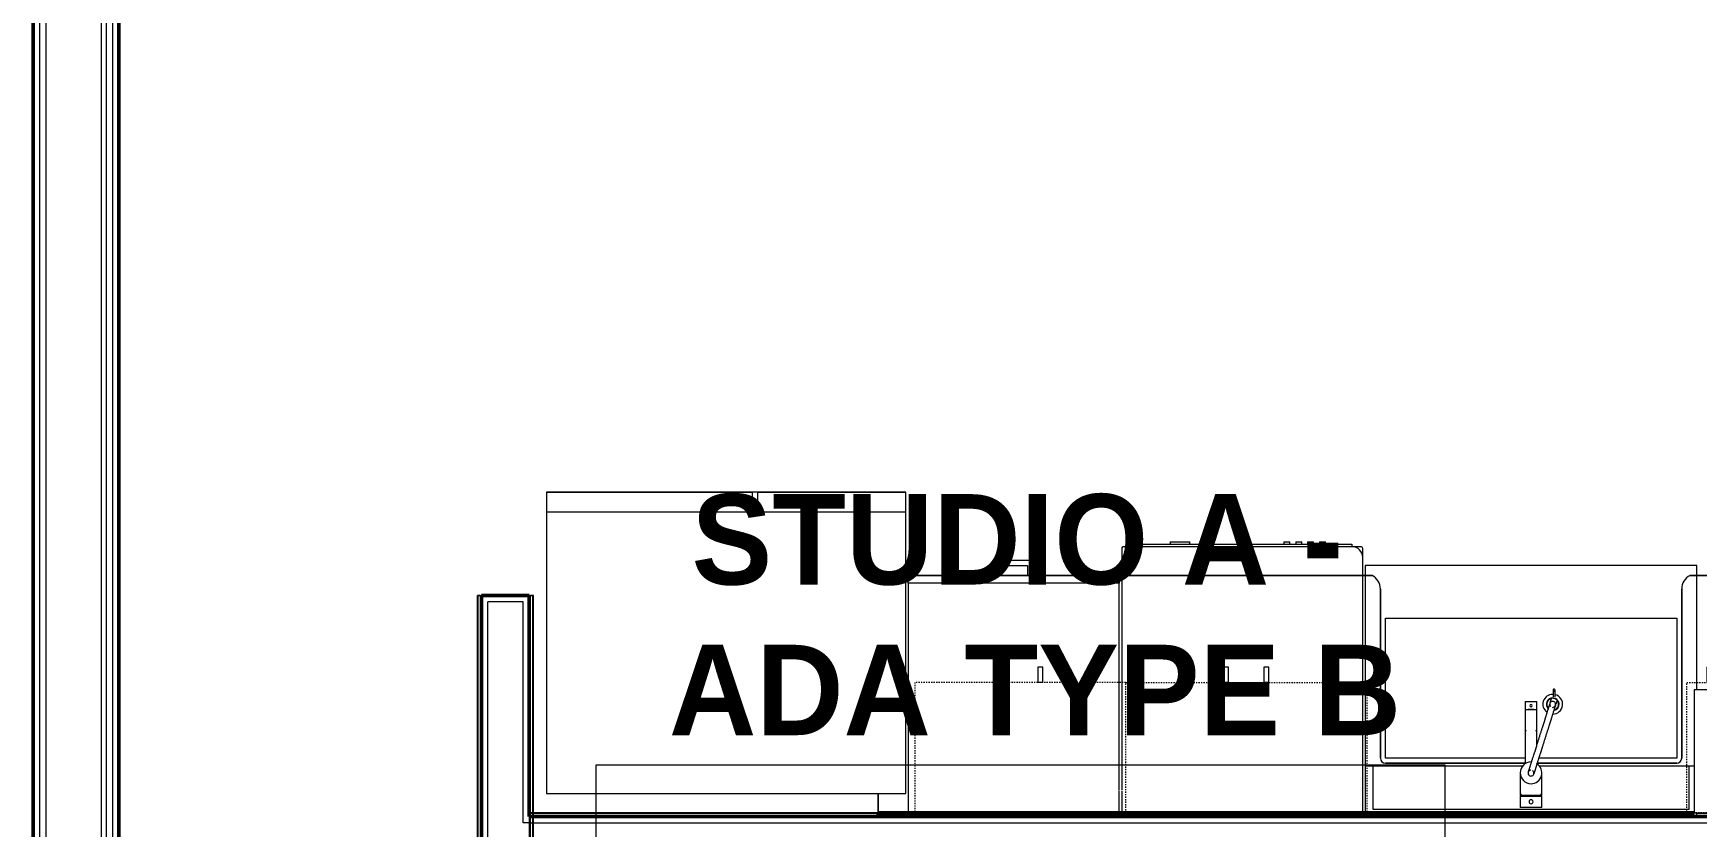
# Model space of a CAD drawing. Header units: inches. Extents: x -4235 to -464, y 9767 to 12347.
# Drawn here: x -2719 to -2553.4, y 10650.5 to 10729.5 of the extents above; entities that cross this region are included whole.
import ezdxf

# ---------------------------------------------------------------- set-up
doc = ezdxf.new("R2010")
doc.units = ezdxf.units.IN
doc.header["$MEASUREMENT"] = 0
doc.linetypes.add('Dash', pattern=[0.25, 0.125, -0.125])
for name, color, linetype, lineweight in [('0-1', 170, 'Continuous', 5), ('0-2', 10, 'Continuous', 9), ('A-AREA-IDEN', 2, 'Continuous', 9), ('A-WALL-1', 250, 'Continuous', 50), ('A-WALL-2', 50, 'Continuous', 13), ('A-WALL-3', 10, 'Continuous', 9), ('A-WALL-4', 254, 'Continuous', 9), ('A-WALL-5', 7, 'Continuous', 9), ('A-WALL-6', 113, 'Continuous', 9), ('I-WALL-1', 250, 'Continuous', 50), ('I-WALL-3', 254, 'Continuous', 9), ('P-SANR-FIXT-1', 7, 'Continuous', 9), ('P-SANR-FIXT-2', 254, 'Continuous', 9), ('Q-CASE-1', 254, 'Continuous', 9), ('Q-CASE-2', 7, 'Continuous', 9), ('Q-CASE-3', 7, 'Dash', 9), ('Q-CASE-4', 10, 'Continuous', 9), ('Q-SPCQ-1', 7, 'Continuous', 9), ('Q-SPCQ-2', 10, 'Continuous', 9), ('Q-SPCQ-3', 254, 'Continuous', 9)]:
    doc.layers.add(name, color=color, linetype=linetype, lineweight=lineweight)
doc.styles.add('Century Gothic_B', font='GOTHICB.TTF', dxfattribs={"height": 9})

# ---------------------------------------------------------------- blocks, each defined once
blk = doc.blocks.new('Basic Wall _ INT - W4BØF - _5_8 GYP - 2X4 WOOD_BATT_ - 5_8 GYP_ - ___-3182909-BACKGROUND - 3RD FLOOR')
at = {"layer": 'A-WALL-3'}
for p, q in [((-2669.6, 10651.67), (-2669.6, 10651.96)), ((-2669.6, 10651.96), (-2669.6, 10651.9)), ((-2669.6, 10651.9), (-2669.6, 10651.75)), ((-2669.6, 10651.75), (-2669.6, 10651.69)), ((-2669.6, 10651.66), (-2669.6, 10651.67)), ((-2669.6, 10651.65), (-2669.6, 10651.66)), ((-2669.6, 10651.63), (-2669.6, 10651.65)), ((-2669.6, 10651.61), (-2669.6, 10651.63)), ((-2669.6, 10651.57), (-2669.6, 10651.55)), ((-2669.44, 10651.9), (-2669.4, 10651.9)), ((-2669.38, 10651.9), (-2669.3, 10651.9)), ((-2669.28, 10651.9), (-2669.19, 10651.9)), ((-2634.85, 10651.9), (-2631.57, 10651.9)), ((-2633.77, 10651.67), (-2634.85, 10651.67)), ((-2610.62, 10651.55), (-2634.85, 10651.55)), ((-2610.62, 10651.67), (-2633.66, 10651.67)), ((-2631.51, 10651.9), (-2610.62, 10651.9)), ((-2586.62, 10651.9), (-2586.37, 10651.9)), ((-2586.37, 10651.67), (-2586.62, 10651.67)), ((-2586.37, 10651.55), (-2586.62, 10651.55)), ((-2553.37, 10651.55), (-2586.37, 10651.55)), ((-2553.37, 10651.9), (-2519.89, 10651.9)), ((-2518.27, 10651.67), (-2553.37, 10651.67)), ((-2517.37, 10651.55), (-2553.37, 10651.55)), ((-2519.8, 10651.9), (-2517.37, 10651.9)), ((-2517.37, 10651.67), (-2518.18, 10651.67)), ((-2517.37, 10651.9), (-2516.75, 10651.9)), ((-2516.75, 10651.55), (-2517.37, 10651.55)), ((-2516.75, 10651.9), (-2516.75, 10651.96)), ((-2516.75, 10651.96), (-2516.75, 10651.67)), ((-2516.75, 10651.75), (-2516.75, 10651.9)), ((-2516.75, 10651.69), (-2516.75, 10651.75)), ((-2516.75, 10651.67), (-2516.75, 10651.66)), ((-2516.75, 10651.66), (-2516.75, 10651.65)), ((-2516.75, 10651.65), (-2516.75, 10651.59)), ((-2516.75, 10651.59), (-2516.75, 10651.55)), ((-2516.75, 10651.55), (-2516.75, 10651.57))]:
    blk.add_line(p, q, dxfattribs=at)
at = {"layer": 'A-WALL-4'}
for p, q in [((-2669.6, 10651.59), (-2669.6, 10651.61)), ((-2669.6, 10651.55), (-2669.6, 10651.59)), ((-2634.85, 10651.55), (-2669.6, 10651.55)), ((-2669.44, 10651.96), (-2669.4, 10651.96)), ((-2669.38, 10651.96), (-2669.3, 10651.96)), ((-2669.28, 10651.96), (-2669.19, 10651.96)), ((-2669.19, 10651.9), (-2634.85, 10651.9)), ((-2634.85, 10651.96), (-2630.94, 10651.96)), ((-2630.92, 10651.96), (-2610.62, 10651.96)), ((-2586.62, 10651.96), (-2586.37, 10651.96)), ((-2543.12, 10651.96), (-2542.37, 10651.96)), ((-2517.37, 10651.96), (-2516.75, 10651.96)), ((-2516.75, 10651.67), (-2517.37, 10651.67))]:
    blk.add_line(p, q, dxfattribs=at)
at = {"layer": 'A-WALL-5'}
for p, q in [((-2634.85, 10651.67), (-2669.6, 10651.67)), ((-2669.19, 10651.96), (-2634.85, 10651.96))]:
    blk.add_line(p, q, dxfattribs=at)
blk = doc.blocks.new('Basic Wall _ INT - W4BØF - _5_8 GYP - 2X4 WOOD_BATT_ - 5_8 GYP_ - ___-3182912-BACKGROUND - 3RD FLOOR')
at = {"layer": 'A-WALL-3'}
for p, q in [((-2674.76, 10562.88), (-2674.7, 10562.94)), ((-2674.7, 10562.94), (-2674.55, 10563.09)), ((-2674.55, 10563.09), (-2674.49, 10563.15)), ((-2674.37, 10563.27), (-2674.35, 10563.29))]:
    blk.add_line(p, q, dxfattribs=at)
at = {"layer": 'A-WALL-4'}
for p, q in [((-2674.7, 10673.56), (-2674.76, 10673.56)), ((-2674.55, 10673.56), (-2674.7, 10673.56)), ((-2674.7, 10562.94), (-2674.7, 10673.56)), ((-2674.49, 10673.56), (-2674.55, 10673.56)), ((-2674.35, 10673.56), (-2674.37, 10673.56)), ((-2674.35, 10673.56), (-2674.35, 10563.29))]:
    blk.add_line(p, q, dxfattribs=at)
at = {"layer": 'A-WALL-5'}
for p, q in [((-2674.76, 10673.56), (-2674.47, 10673.56)), ((-2674.76, 10562.88), (-2674.76, 10673.56)), ((-2674.47, 10673.56), (-2674.47, 10563.17)), ((-2674.47, 10673.56), (-2674.39, 10673.56)), ((-2674.39, 10673.56), (-2674.35, 10673.56))]:
    blk.add_line(p, q, dxfattribs=at)
at = {"layer": 'A-WALL-5', "flags": 128}
for points in [[(-2674.47, 10563.17), (-2674.49, 10563.15), (-2674.55, 10563.09), (-2674.64, 10563), (-2674.76, 10562.88)], [(-2674.39, 10563.25), (-2674.41, 10563.23), (-2674.43, 10563.21), (-2674.45, 10563.19), (-2674.46, 10563.18), (-2674.47, 10563.17), (-2674.47, 10563.17)]]:
    blk.add_lwpolyline(points, dxfattribs=at)
blk = doc.blocks.new('Basic Wall _ INT - W4BØF - _5_8 GYP - 2X4 WOOD_BATT_ - 5_8 GYP_ - ___-3182911-BACKGROUND - 3RD FLOOR')
at = {"layer": 'A-WALL-3'}
for p, q in [((-2669.6, 10651.55), (-2669.6, 10646.8)), ((-2669.25, 10651.84), (-2669.25, 10651.96)), ((-2669.25, 10651.75), (-2669.25, 10651.84)), ((-2669.25, 10651.69), (-2669.25, 10651.75)), ((-2669.25, 10650.92), (-2669.25, 10651.54)), ((-2669.25, 10647.42), (-2669.25, 10650.87)), ((-2669.25, 10646.8), (-2669.25, 10647.41)), ((-2669.25, 10646.59), (-2669.25, 10646.65)), ((-2669.25, 10646.5), (-2669.25, 10646.59)), ((-2669.25, 10646.38), (-2669.25, 10646.5)), ((-2669.6, 10568.04), (-2669.57, 10568.07)), ((-2669.5, 10568.14), (-2669.47, 10568.17)), ((-2669.46, 10568.18), (-2669.4, 10568.25)), ((-2669.39, 10568.25), (-2669.25, 10568.4)), ((-2669.25, 10568.4), (-2669.19, 10568.46))]:
    blk.add_line(p, q, dxfattribs=at)
at = {"layer": 'A-WALL-4'}
for p, q in [((-2669.57, 10673.56), (-2669.6, 10673.56)), ((-2669.6, 10673.56), (-2669.6, 10651.55)), ((-2669.4, 10673.56), (-2669.46, 10673.56)), ((-2669.25, 10673.56), (-2669.39, 10673.56)), ((-2669.19, 10673.56), (-2669.25, 10673.56)), ((-2669.25, 10651.96), (-2669.25, 10673.56)), ((-2669.47, 10650.92), (-2669.47, 10651.55)), ((-2669.19, 10651.84), (-2669.19, 10651.96)), ((-2669.19, 10651.75), (-2669.19, 10651.84)), ((-2669.19, 10651.69), (-2669.19, 10651.75)), ((-2669.19, 10650.87), (-2669.19, 10651.54)), ((-2669.47, 10647.42), (-2669.47, 10650.9)), ((-2669.19, 10647.42), (-2669.19, 10650.86)), ((-2669.6, 10646.8), (-2669.6, 10568.04)), ((-2669.47, 10646.8), (-2669.47, 10647.42)), ((-2669.19, 10646.8), (-2669.19, 10647.41)), ((-2669.19, 10646.59), (-2669.19, 10646.65)), ((-2669.19, 10646.5), (-2669.19, 10646.59)), ((-2669.19, 10646.38), (-2669.19, 10646.5)), ((-2669.25, 10568.4), (-2669.25, 10646.38))]:
    blk.add_line(p, q, dxfattribs=at)
at = {"layer": 'A-WALL-5'}
for p, q in [((-2669.6, 10673.56), (-2669.56, 10673.56)), ((-2669.56, 10673.56), (-2669.47, 10673.56)), ((-2669.47, 10651.55), (-2669.47, 10673.56)), ((-2669.47, 10673.56), (-2669.19, 10673.56)), ((-2669.19, 10651.96), (-2669.19, 10673.56)), ((-2669.47, 10568.17), (-2669.47, 10646.8)), ((-2669.19, 10568.46), (-2669.19, 10646.38))]:
    blk.add_line(p, q, dxfattribs=at)
at = {"layer": 'A-WALL-5', "flags": 128}
for points in [[(-2669.47, 10568.17), (-2669.48, 10568.17), (-2669.48, 10568.16), (-2669.5, 10568.14), (-2669.51, 10568.13), (-2669.53, 10568.11), (-2669.56, 10568.09)], [(-2669.19, 10568.46), (-2669.3, 10568.34), (-2669.4, 10568.25), (-2669.45, 10568.19), (-2669.47, 10568.17)]]:
    blk.add_lwpolyline(points, dxfattribs=at)
blk = doc.blocks.new('Refrigerator_-_Side-by-Side_6047 - 36_ X 30_-345559-BACKGROUND - 3RD FLOOR')
at = {"layer": 'Q-SPCQ-1'}
for p, q in [((17.87, 14.42), (-17.88, 14.42)), ((-17.88, 14.42), (-17.88, -15.58)), ((17.87, -15.58), (17.87, 14.42)), ((-17.88, -13.58), (-3.13, -13.58)), ((-17.88, -13.58), (-17.88, -15.58)), ((-3.13, -15.58), (-3.13, -13.58)), ((-2.63, -13.58), (17.87, -13.58)), ((-2.63, -13.58), (-2.63, -15.58)), ((17.87, -15.58), (17.87, -13.58)), ((-17.88, -15.58), (17.87, -15.58)), ((-3.13, -15.58), (-17.88, -15.58)), ((17.87, -15.58), (-2.63, -15.58))]:
    blk.add_line(p, q, dxfattribs=at)
blk = doc.blocks.new('Dishwasher_15404 - 34_ counter-V335-BACKGROUND - 3RD FLOOR')
at = {"layer": 'Q-SPCQ-1'}
for p, q in [((26.68, 0), (24, 0)), ((26.87, -22.93), (26.87, -0.2)), ((27.12, -1.09), (26.87, -1.09)), ((27.12, -1.09), (27.12, -22.91)), ((27.37, -4.82), (27.12, -4.82)), ((27.37, -4.82), (27.37, -5.81)), ((27.37, -5.81), (27.37, -6.79)), ((27.12, -6.79), (27.37, -6.79)), ((27.37, -16.15), (27.12, -16.15)), ((27.37, -16.15), (27.37, -16.74)), ((27.12, -16.74), (27.37, -16.74)), ((27.37, -17.33), (27.12, -17.33)), ((27.12, -17.92), (27.37, -17.92)), ((27.37, -17.33), (27.37, -17.92)), ((27.37, -18.51), (27.12, -18.51)), ((27.12, -19.1), (27.37, -19.1)), ((27.37, -19.69), (27.12, -19.69)), ((27.37, -18.51), (27.37, -19.1)), ((27.37, -19.69), (27.37, -20.28)), ((27.12, -20.28), (27.37, -20.28)), ((27.12, -22.91), (26.87, -22.91)), ((26.87, -23.8), (26.87, -22.93)), ((24, -24), (25.8, -24)), ((25.8, -24), (26.68, -24))]:
    blk.add_line(p, q, dxfattribs=at)
for centre, radius, start, end in [((26.68, -0.2), 0.197, 360, 90), ((26.68, -0.2), 0.197, 15, 90), ((25.8, -22.93), 1.07, 270, 0), ((26.68, -23.8), 0.197, 270, 0)]:
    blk.add_arc(centre, radius, start, end, dxfattribs=at)
at = {"layer": 'Q-SPCQ-2'}
for p, q in [((0.38, 0), (0, 0)), ((0, 0), (0, -24)), ((0, -24), (0.38, -24))]:
    blk.add_line(p, q, dxfattribs=at)
at = {"layer": 'Q-SPCQ-3'}
for p, q in [((2.55, 0), (0.38, 0)), ((24, 0), (2.64, 0)), ((0.38, -24), (5.07, -24)), ((5.1, -24), (24, -24))]:
    blk.add_line(p, q, dxfattribs=at)
blk = doc.blocks.new('Vanity Cabinet-Double Door - 33_-V340-BACKGROUND - 3RD FLOOR')
at = {"layer": 'Q-CASE-1'}
for p, q in [((-15.76, 5.06), (-15.76, 0.38)), ((-15.76, 5.06), (-15.76, 0.38)), ((-15.01, 5.06), (-15.01, 0.75)), ((16.49, 0.75), (16.49, 5.06)), ((-15.01, 0.75), (16.49, 0.75))]:
    blk.add_line(p, q, dxfattribs=at)
at = {"layer": 'Q-CASE-4'}
for p, q in [((-15.76, 0.38), (-15.76, 0)), ((-15.76, 0.38), (-15.76, 0)), ((17.24, 0), (17.24, 0.38)), ((17.24, 0), (17.24, 0.38)), ((-15.76, 0), (17.24, 0)), ((-15.76, 0), (17.24, 0)), ((-15.76, 0), (17.24, 0))]:
    blk.add_line(p, q, dxfattribs=at)
blk = doc.blocks.new('Base Cabinet 3 Drawer 230 - Base Cabinet 3 Drawer 230 21_-V341-BACKGROUND - 3RD FLOOR')
at = {"layer": 'Q-CASE-1'}
for p, q in [((-9.76, 24), (11.24, 24)), ((-9.76, 23.25), (-9.76, 24)), ((11.24, 23.25), (-9.76, 23.25)), ((-9.76, 23.25), (-9.76, 0.38)), ((-0.64, 24), (-1.14, 24)), ((2.11, 24), (2.61, 24)), ((11.24, 24), (11.24, 23.25)), ((11.24, 2.61), (11.24, 23.25)), ((11.24, 0.38), (11.24, 2.52))]:
    blk.add_line(p, q, dxfattribs=at)
at = {"layer": 'Q-CASE-2'}
for p, q in [((2.61, 25.5), (-1.14, 25.5)), ((-1.14, 25.5), (-1.14, 24)), ((-0.64, 24), (-0.64, 25)), ((-0.64, 25), (2.11, 25)), ((2.11, 25), (2.11, 24)), ((2.61, 24), (2.61, 25.5))]:
    blk.add_line(p, q, dxfattribs=at)
at = {"layer": 'Q-CASE-4'}
for p, q in [((-0.64, 24), (-1.14, 24)), ((-0.64, 24), (-1.14, 24)), ((2.11, 24), (2.61, 24)), ((2.11, 24), (2.61, 24)), ((-9.76, 0.31), (-9.76, 0.01)), ((11.24, 0), (11.24, 0.38)), ((-9.76, 0), (11.24, 0))]:
    blk.add_line(p, q, dxfattribs=at)
blk = doc.blocks.new('300 Series Wall Hung Cabinet_302 - 24_ X 24_-2590484-BACKGROUND - 3RD FLOOR')
at = {"layer": 'Q-CASE-2'}
for p, q in [((-1.76, 14.69), (-2.25, 14.69)), ((-2.25, 14.69), (-2.25, 13.19)), ((-1.76, 13.19), (-1.76, 14.69)), ((2.24, 14.69), (1.75, 14.69)), ((1.75, 14.69), (1.75, 13.19)), ((2.24, 13.19), (2.24, 14.69)), ((-1.76, 13.19), (-2.25, 13.19)), ((2.24, 13.19), (1.75, 13.19))]:
    blk.add_line(p, q, dxfattribs=at)
at = {"layer": 'Q-CASE-3'}
for p, q in [((-12, 0.19), (-12, 13.19)), ((-12, 13.19), (12, 13.19)), ((12, 13.19), (12, 0.19)), ((12, 0.19), (-12, 0.19))]:
    blk.add_line(p, q, dxfattribs=at)
blk = doc.blocks.new('300 Series Wall Hung Cabinet_301 - 12_ x 24_-2730234-BACKGROUND - 3RD FLOOR')
at = {"layer": 'Q-CASE-2'}
for p, q in [((-3.51, 14.69), (-4, 14.69)), ((-4, 14.69), (-4, 13.19)), ((-3.51, 13.19), (-3.51, 14.69)), ((5.25, 12.44), (-5.25, 12.44)), ((-5.25, 12.44), (-5.25, 0.19)), ((-3.51, 13.19), (-4, 13.19)), ((5.25, 0.19), (5.25, 12.44)), ((-5.25, 0.19), (5.25, 0.19))]:
    blk.add_line(p, q, dxfattribs=at)
at = {"layer": 'Q-CASE-3'}
for p, q in [((-6, 0.19), (-6, 13.19)), ((-6, 13.19), (6, 13.19)), ((6, 13.19), (6, 0.19)), ((6, 0.19), (-6, 0.19))]:
    blk.add_line(p, q, dxfattribs=at)
blk = doc.blocks.new('kitchen_faucet_14143 - kitchen_faucet_14143-V379-BACKGROUND - 3RD FLOOR')
at = {"layer": 'P-SANR-FIXT-1'}
for p, q in [((-7.58, 2.4), (-8.24, 2.4)), ((-8.24, 2.2), (-7.58, 2.2)), ((-6.99, 1.91), (-7.41, 2.04)), ((-7.23, 2.59), (-6.81, 2.46)), ((-6.3, 0.57), (-7.09, 0.57)), ((-7.09, -0.57), (-7.09, 0.57)), ((-2.83, 0.59), (-6.3, 0.59)), ((-6.3, 0.51), (-6.3, 0.59)), ((-6.3, 0.42), (-6.3, 0.5)), ((-6.3, 0.3), (-6.3, 0.4)), ((-6.3, 0.29), (-6.3, 0.15)), ((-6.3, 0.15), (-6.3, 0.29)), ((-6.3, 0.15), (-6.3, -0.15)), ((-6.3, -0.15), (-6.3, 0.15)), ((-3.97, 0.59), (-4.89, 0.59)), ((-0.9, 0.59), (-0.94, 0.59)), ((2.26, 1.08), (0, 1.08)), ((2.34, 1.02), (2.1, 1.02)), ((2.26, 1.08), (2.26, -1.08)), ((3.44, 1.08), (2.34, 1.08)), ((2.34, -1.08), (2.34, 1.08)), ((3.44, 1.08), (3.44, -1.08)), ((-7.09, -0.57), (-6.3, -0.57)), ((-6.3, -0.15), (-6.3, -0.29)), ((-6.3, -0.29), (-6.3, -0.15)), ((-6.3, -0.4), (-6.3, -0.3)), ((-6.3, -0.5), (-6.3, -0.42)), ((-6.3, -0.59), (-6.3, -0.57)), ((-6.3, -0.59), (-0.9, -0.59)), ((-4.89, -0.59), (-3.97, -0.59)), ((0, -1.08), (2.26, -1.08)), ((2.1, -1.02), (2.34, -1.02)), ((2.34, -1.08), (3.44, -1.08))]:
    blk.add_line(p, q, dxfattribs=at)
at = {"layer": 'P-SANR-FIXT-1', "flags": 128}
for points in [[(-6.52, 2.15), (-6.53, 2.23), (-6.56, 2.3), (-6.61, 2.36), (-6.67, 2.41), (-6.74, 2.44), (-6.82, 2.45), (-6.9, 2.44), (-6.97, 2.41), (-7.03, 2.36), (-7.08, 2.3), (-7.1, 2.23), (-7.11, 2.15)], [(-7.11, 2.15), (-7.1, 2.08), (-7.08, 2), (-7.03, 1.94), (-6.97, 1.9), (-6.9, 1.87), (-6.82, 1.86), (-6.74, 1.87), (-6.67, 1.9), (-6.61, 1.94)], [(-6.91, 1.87), (-6.91, 1.87), (-6.91, 1.87), (-6.9, 1.87), (-6.9, 1.87), (-6.9, 1.87), (-6.89, 1.87), (-6.89, 1.86), (-6.88, 1.86), (-6.88, 1.86), (-6.87, 1.86), (-6.86, 1.86), (-6.71, 1.81), (-6.69, 1.8), (-6.68, 1.8), (-6.51, 1.75), (-6.49, 1.74), (-6.46, 1.73), (-6.43, 1.72), (-6.41, 1.71), (-6.38, 1.7), (-6.35, 1.69), (-6.32, 1.68), (-6.29, 1.67), (-6.26, 1.66), (-6.22, 1.65), (-6.19, 1.64), (-6.16, 1.63), (-6.12, 1.62), (-6.09, 1.61), (-6.05, 1.6), (-6.01, 1.59), (-5.98, 1.58), (-5.94, 1.56), (-5.9, 1.55), (-5.86, 1.54), (-5.82, 1.53), (-5.78, 1.51), (-5.74, 1.5), (-5.69, 1.49), (-5.65, 1.47), (-5.61, 1.46), (-5.56, 1.45), (-5.52, 1.43), (-5.47, 1.42), (-5.42, 1.4), (-5.38, 1.39), (-5.33, 1.37), (-5.28, 1.36), (-5.23, 1.34), (-5.18, 1.33), (-4.48, 1.1), (-4.42, 1.09), (-4.36, 1.07), (-4.31, 1.05), (-4.25, 1.03), (-4.19, 1.01), (-4.13, 0.99), (-4.07, 0.98), (-4.02, 0.96), (-3.96, 0.94), (-3.9, 0.92), (-3.84, 0.9), (-3.78, 0.88), (-3.72, 0.86), (-3.66, 0.85), (-3.6, 0.83), (-3.54, 0.81), (-3.48, 0.79), (-3.42, 0.77), (-3.36, 0.75), (-3.3, 0.73), (-3.24, 0.71), (-3.18, 0.69), (-3.12, 0.68), (-3.06, 0.66), (-3, 0.64), (-2.94, 0.62), (-2.88, 0.6), (-2.83, 0.58), (-2.77, 0.56), (-2.71, 0.55), (-2.65, 0.53), (-2.03, 0.33), (-1.98, 0.32), (-1.93, 0.3), (-1.88, 0.28), (-1.83, 0.27), (-1.78, 0.25), (-1.54, 0.18), (-1.49, 0.16), (-1.45, 0.15), (-1.4, 0.13), (-1.36, 0.12), (-1.31, 0.1), (-1.27, 0.09), (-1.23, 0.08), (-1.18, 0.06), (-1.14, 0.05), (-1.1, 0.04), (-1.06, 0.03), (-1.03, 0.01), (-0.99, 0), (-0.95, -0.01), (-0.91, -0.02), (-0.88, -0.03), (-0.84, -0.04), (-0.81, -0.05), (-0.77, -0.07), (-0.74, -0.08), (-0.71, -0.09), (-0.68, -0.1), (-0.65, -0.11), (-0.62, -0.11), (-0.59, -0.12), (-0.56, -0.13), (-0.53, -0.14), (-0.51, -0.15), (-0.48, -0.16), (-0.45, -0.17), (-0.43, -0.17), (-0.41, -0.18), (-0.38, -0.19), (-0.36, -0.2), (-0.34, -0.2), (-0.32, -0.21), (-0.3, -0.21), (-0.28, -0.22), (-0.26, -0.23), (-0.25, -0.23), (-0.23, -0.24), (-0.21, -0.24), (-0.2, -0.25), (-0.18, -0.25), (-0.17, -0.26), (-0.16, -0.26), (-0.15, -0.26), (-0.14, -0.27), (-0.13, -0.27), (-0.12, -0.27), (-0.11, -0.28), (-0.1, -0.28), (-0.09, -0.28), (-0.09, -0.28), (-0.08, -0.28), (-0.08, -0.29), (-0.07, -0.29), (-0.07, -0.29), (-0.07, -0.29), (-0.07, -0.29), (-0.06, -0.29)], [(-6.73, 2.43), (-6.73, 2.43), (-6.73, 2.43), (-6.73, 2.43), (-6.72, 2.43), (-6.72, 2.43), (-6.72, 2.43), (-6.71, 2.43), (-6.71, 2.43), (-6.7, 2.42), (-6.69, 2.42), (-6.68, 2.42), (-6.53, 2.37), (-6.52, 2.37), (-6.5, 2.36), (-6.48, 2.35), (-6.46, 2.35), (-6.44, 2.34), (-6.42, 2.33), (-6.39, 2.33), (-6.37, 2.32), (-6.34, 2.31), (-6.32, 2.3), (-6.29, 2.3), (-6.27, 2.29), (-6.24, 2.28), (-6.21, 2.27), (-6.18, 2.26), (-6.15, 2.25), (-6.12, 2.24), (-6.09, 2.23), (-6.06, 2.22), (-6.03, 2.21), (-5.99, 2.2), (-5.96, 2.19), (-5.92, 2.18), (-5.89, 2.17), (-5.85, 2.16), (-5.81, 2.14), (-5.78, 2.13), (-5.74, 2.12), (-5.7, 2.11), (-5.66, 2.1), (-5.62, 2.08), (-5.58, 2.07), (-5.53, 2.06), (-5.49, 2.04), (-5.45, 2.03), (-5.4, 2.01), (-5.36, 2), (-5.31, 1.99), (-5.27, 1.97), (-5.22, 1.96), (-5.17, 1.94), (-5.12, 1.93), (-5.07, 1.91), (-5.02, 1.9), (-4.97, 1.88), (-4.92, 1.86), (-4.87, 1.85), (-4.82, 1.83), (-4.77, 1.81), (-4.71, 1.8), (-4.66, 1.78), (-4.61, 1.76), (-4.55, 1.75), (-4.5, 1.73), (-4.44, 1.71), (-4.39, 1.69), (-4.33, 1.68), (-4.27, 1.66), (-4.22, 1.64), (-4.16, 1.62), (-4.1, 1.6), (-4.04, 1.59), (-3.99, 1.57), (-3.93, 1.55), (-3.87, 1.53), (-3.81, 1.51), (-3.75, 1.49), (-3.69, 1.47), (-3.63, 1.46), (-3.57, 1.44), (-3.51, 1.42), (-3.45, 1.4), (-3.39, 1.38), (-3.33, 1.36), (-3.27, 1.34), (-3.21, 1.32), (-3.15, 1.31), (-3.09, 1.29), (-3.03, 1.27), (-2.97, 1.25), (-2.92, 1.23), (-2.86, 1.21), (-2.8, 1.19), (-2.74, 1.17), (-2.68, 1.16), (-2.62, 1.14), (-2.56, 1.12), (-2.51, 1.1), (-1.88, 0.9), (-1.83, 0.89), (-1.78, 0.87), (-1.73, 0.85), (-1.67, 0.84), (-1.62, 0.82), (-1.4, 0.75), (-1.35, 0.74), (-1.3, 0.72), (-1.26, 0.71), (-1.21, 0.69), (-1.17, 0.68), (-1.12, 0.66), (-1.08, 0.65), (-1.04, 0.64), (-1, 0.62), (-0.96, 0.61), (-0.92, 0.6), (-0.88, 0.59), (-0.84, 0.57), (-0.8, 0.56), (-0.76, 0.55), (-0.73, 0.54), (-0.69, 0.53), (-0.66, 0.52), (-0.62, 0.51), (-0.59, 0.5), (-0.56, 0.49), (-0.52, 0.47), (-0.49, 0.47), (-0.46, 0.46), (-0.43, 0.45), (-0.4, 0.44), (-0.38, 0.43), (-0.35, 0.42), (-0.32, 0.41), (-0.3, 0.4), (-0.27, 0.4), (-0.25, 0.39), (-0.22, 0.38), (-0.2, 0.37), (-0.18, 0.37), (-0.16, 0.36), (-0.14, 0.35), (-0.12, 0.35), (-0.1, 0.34), (-0.08, 0.34), (-0.06, 0.33), (-0.05, 0.32), (-0.03, 0.32), (-0.02, 0.32), (0, 0.31), (0.01, 0.31), (0.02, 0.3), (0.03, 0.3), (0.04, 0.3), (0.05, 0.29), (0.06, 0.29), (0.07, 0.29), (0.08, 0.28), (0.09, 0.28), (0.09, 0.28), (0.1, 0.28), (0.1, 0.28), (0.11, 0.28), (0.11, 0.28), (0.11, 0.27), (0.11, 0.27), (0.11, 0.27)], [(0.27, -0.18), (0.3, -0.11), (0.32, -0.03), (0.31, 0.04), (0.29, 0.12), (0.25, 0.18), (0.19, 0.23), (0.13, 0.27), (0.05, 0.29), (-0.03, 0.28), (-0.1, 0.26), (-0.17, 0.22), (-0.22, 0.16)], [(-0.27, -0.01), (-0.27, -0.06), (-0.24, -0.13), (-0.2, -0.2), (-0.15, -0.25), (-0.08, -0.28), (0, -0.3), (0.08, -0.3), (0.15, -0.28), (0.21, -0.23), (0.27, -0.18)]]:
    blk.add_lwpolyline(points, dxfattribs=at)
at = {"layer": 'P-SANR-FIXT-1'}
for centre, radius, start, end in [((-6.83, 2.16), 0.984, 176.3754, 180), ((-6.83, 2.16), 0.984, 180, 323.6959), ((-6.83, 2.16), 0.984, 0, 165), ((-6.83, 2.16), 0.63, 10.3084, 180), ((-6.83, 2.16), 0.63, 180, 315), ((-6.83, 2.16), 0.591, 132.8835, 180), ((-6.83, 2.16), 0.591, 180, 191.3603), ((-6.83, 2.16), 0.591, 191.3603, 312.7731), ((-6.83, 2.16), 0.591, 14.7648, 132.8835), ((-6.69, 0), 0.118, 0, 180), ((-6.69, 0), 0.118, 180, 360), ((0, 0), 1.08, 177.6189, 180), ((0, 0), 1.08, 180, 360), ((0, 0), 1.08, 0, 147.4712), ((2.88, 0), 0.197, 360, 180), ((2.88, 0), 0.197, 180, 360)]:
    blk.add_arc(centre, radius, start, end, dxfattribs=at)
for centre, major_axis, ratio, start_param, end_param in [((-8.24, 2.3), (0, 0.0984), 0.984808, 4.712389, 7.853982), ((-8.24, 2.3), (0, 0.0984), 0.984808, 1.570796, 4.712389), ((-3.97, 0), (0, 0.591), 0.906308, 6.021386, 6.806784), ((-3.97, 0), (0, 0.591), 0.906308, 2.617994, 3.403392)]:
    blk.add_ellipse(centre, major_axis=major_axis, ratio=ratio, start_param=start_param, end_param=end_param, dxfattribs=at)
blk = doc.blocks.new('Stainless Steel Farmhous Kitchen Sink - Stainless Steel Farmhous Kitchen Sink-V380-BACKGROUND - 3RD FLOOR')
at = {"layer": 'P-SANR-FIXT-1'}
for p, q in [((-33, 22.2), (-33, 21.19)), ((0, 22.2), (-33, 22.2)), ((0, 21.19), (0, 22.2)), ((-31, 3), (-31, 16.96)), ((-31, 16.96), (-2, 16.96)), ((-2, 16.96), (-2, 3)), ((-17.09, 3), (-31, 3)), ((-2, 3), (-15.75, 3))]:
    blk.add_line(p, q, dxfattribs=at)
at = {"layer": 'P-SANR-FIXT-2'}
for p, q in [((-33, 21.19), (-33, 2.32)), ((0, 9.81), (0, 21.19)), ((-33, 2.25), (-17.32, 2.25)), ((-15.68, 2.25), (-0.25, 2.25))]:
    blk.add_line(p, q, dxfattribs=at)
blk = doc.blocks.new('300 Series Wall Hung Cabinet_302 - 21_ X 24_-2838280-BACKGROUND - 3RD FLOOR')
at = {"layer": 'Q-CASE-2'}
for p, q in [((-2.25, -13.19), (-1.76, -13.19)), ((-2.25, -13.19), (-2.25, -14.69)), ((-1.76, -14.69), (-1.76, -13.19)), ((1.75, -13.19), (2.24, -13.19)), ((1.75, -13.19), (1.75, -14.69)), ((2.24, -14.69), (2.24, -13.19)), ((-2.25, -14.69), (-1.76, -14.69)), ((1.75, -14.69), (2.24, -14.69))]:
    blk.add_line(p, q, dxfattribs=at)
at = {"layer": 'Q-CASE-3'}
for p, q in [((10.5, -0.19), (-10.5, -0.19)), ((-10.5, -0.19), (-10.5, -13.19)), ((10.5, -13.19), (10.5, -0.19)), ((-10.5, -13.19), (10.5, -13.19))]:
    blk.add_line(p, q, dxfattribs=at)
blk = doc.blocks.new('CTR - 1st Phase - Unit Layouts_rvt-2-BACKGROUND - 3RD FLOOR')
at = {"layer": 'A-WALL-1'}
for p, q in [((-2674.35, 10673.56), (-2674.35, 10568.04)), ((-2673.72, 10673.56), (-2674.35, 10673.56)), ((-2670.22, 10673.56), (-2673.72, 10673.56)), ((-2669.6, 10673.56), (-2670.22, 10673.56)), ((-2669.6, 10651.55), (-2669.6, 10673.56)), ((-2516.75, 10651.55), (-2669.6, 10651.55)), ((-2553.62, 10651.92), (-2634.85, 10651.92)), ((-2634.85, 10651.92), (-2634.85, 10651.55)), ((-2634.85, 10651.55), (-2517.37, 10651.55))]:
    blk.add_line(p, q, dxfattribs=at)
at = {"layer": 'A-WALL-2'}
for p, q in [((-2673.72, 10568.04), (-2673.72, 10672.93)), ((-2670.22, 10672.93), (-2673.72, 10672.93)), ((-2670.22, 10650.92), (-2670.22, 10672.93)), ((-2669.6, 10650.92), (-2670.22, 10650.92)), ((-2669.6, 10650.92), (-2517.37, 10650.92))]:
    blk.add_line(p, q, dxfattribs=at)
at = {"layer": 'A-WALL-3'}
for p, q in [((-2674.35, 10673.56), (-2674.35, 10568.04)), ((-2669.6, 10651.96), (-2669.6, 10673.56)), ((-2669.6, 10651.69), (-2669.6, 10651.96)), ((-2669.4, 10651.55), (-2669.44, 10651.55)), ((-2669.3, 10651.55), (-2669.38, 10651.55)), ((-2669.19, 10651.55), (-2669.28, 10651.55)), ((-2634.85, 10651.55), (-2669.19, 10651.55)), ((-2610.62, 10651.55), (-2634.85, 10651.55)), ((-2634.85, 10651.55), (-2517.37, 10651.55)), ((-2586.37, 10651.55), (-2586.62, 10651.55))]:
    blk.add_line(p, q, dxfattribs=at)
at = {"layer": 'A-WALL-4'}
for p, q in [((-2674.35, 10673.56), (-2669.6, 10673.56)), ((-2634.85, 10651.55), (-2634.85, 10651.92)), ((-2553.62, 10651.92), (-2634.85, 10651.92))]:
    blk.add_line(p, q, dxfattribs=at)
at = {"layer": 'A-WALL-6'}
for p, q in [((-2585.7, 10675.55), (-2632.12, 10675.55)), ((-2632.12, 10675.55), (-2585.7, 10675.55)), ((-2541.37, 10675.55), (-2554.05, 10675.55)), ((-2554.05, 10675.55), (-2541.37, 10675.55)), ((-2584.87, 10657.36), (-2584.87, 10674.21)), ((-2584.87, 10674.21), (-2584.87, 10657.36)), ((-2554.87, 10674.21), (-2554.87, 10657.36)), ((-2554.87, 10657.36), (-2554.87, 10674.21)), ((-2570.46, 10656.86), (-2584.37, 10656.86)), ((-2584.37, 10656.86), (-2570.46, 10656.86)), ((-2555.37, 10656.86), (-2569.28, 10656.86)), ((-2569.28, 10656.86), (-2555.37, 10656.86)), ((-2634.85, 10653.86), (-2634.85, 10651.92)), ((-2634.85, 10651.92), (-2634.85, 10653.86)), ((-2634.85, 10651.92), (-2634.85, 10651.55)), ((-2634.85, 10651.55), (-2634.85, 10651.92)), ((-2634.85, 10651.55), (-2517.37, 10651.55)), ((-2517.37, 10651.55), (-2634.85, 10651.55))]:
    blk.add_line(p, q, dxfattribs=at)
for centre, radius, start, end in [((-2586.37, 10674.21), 1.5, 360, 63.3485), ((-2586.37, 10674.21), 1.5, 360, 63.3485), ((-2553.37, 10674.21), 1.5, 116.6515, 180), ((-2553.37, 10674.21), 1.5, 116.6515, 180), ((-2584.37, 10657.36), 0.5, 180, 270), ((-2584.37, 10657.36), 0.5, 180, 270), ((-2555.37, 10657.36), 0.5, 270, 360), ((-2555.37, 10657.36), 0.5, 270, 360)]:
    blk.add_arc(centre, radius, start, end, dxfattribs=at)
at = {"layer": '0-2'}
for name, p, rotation in [('Refrigerator_-_Side-by-Side_6047 - 36_ X 30_-345559-BACKGROUND - 3RD FLOOR', (-2650, 10668.28), 180), ('Dishwasher_15404 - 34_ counter-V335-BACKGROUND - 3RD FLOOR', (-2610.62, 10651.55), 89.99999999982728), ('300 Series Wall Hung Cabinet_302 - 21_ X 24_-2838280-BACKGROUND - 3RD FLOOR', (-2620.72, 10651.73), 180), ('kitchen_faucet_14143 - kitchen_faucet_14143-V379-BACKGROUND - 3RD FLOOR', (-2569.87, 10655.91), 269.9999999999113)]:
    blk.add_blockref(name, p, dxfattribs=dict(at, rotation=rotation))
for name, p in [('Base Cabinet 3 Drawer 230 - Base Cabinet 3 Drawer 230 21_-V341-BACKGROUND - 3RD FLOOR', (-2622.11, 10651.55)), ('Stainless Steel Farmhous Kitchen Sink - Stainless Steel Farmhous Kitchen Sink-V380-BACKGROUND - 3RD FLOOR', (-2553.37, 10654.36)), ('Basic Wall _ INT - W4BØF - _5_8 GYP - 2X4 WOOD_BATT_ - 5_8 GYP_ - ___-3182912-BACKGROUND - 3RD FLOOR', (0, 0)), ('Basic Wall _ INT - W4BØF - _5_8 GYP - 2X4 WOOD_BATT_ - 5_8 GYP_ - ___-3182911-BACKGROUND - 3RD FLOOR', (0, 0)), ('300 Series Wall Hung Cabinet_302 - 24_ X 24_-2590484-BACKGROUND - 3RD FLOOR', (-2598.22, 10651.73)), ('300 Series Wall Hung Cabinet_301 - 12_ x 24_-2730234-BACKGROUND - 3RD FLOOR', (-2548.37, 10651.73)), ('Vanity Cabinet-Double Door - 33_-V340-BACKGROUND - 3RD FLOOR', (-2570.61, 10651.55)), ('Basic Wall _ INT - W4BØF - _5_8 GYP - 2X4 WOOD_BATT_ - 5_8 GYP_ - ___-3182909-BACKGROUND - 3RD FLOOR', (0, 0))]:
    blk.add_blockref(name, p, dxfattribs=at)
blk = doc.blocks.new('CTR - 1st Phase - Common Walls_rvt-2-BACKGROUND - 3RD FLOOR')
at = {"layer": 'A-WALL-2'}
for p, q in [((-2718.35, 10843.14), (-2718.35, 10476.16)), ((-2717.72, 10843.14), (-2717.72, 10476.16)), ((-2712.22, 10843.14), (-2712.22, 10476.16)), ((-2711.72, 10843.14), (-2711.72, 10476.16)), ((-2711.1, 10843.14), (-2711.1, 10476.16))]:
    blk.add_line(p, q, dxfattribs=at)
at = {"layer": 'I-WALL-1'}
for p, q in [((-2718.97, 10843.14), (-2718.97, 10476.16)), ((-2710.47, 10476.16), (-2710.47, 10843.14))]:
    blk.add_line(p, q, dxfattribs=at)
at = {"layer": 'I-WALL-3'}
for p, q in [((-2718.97, 10809.23), (-2718.97, 10476.16)), ((-2710.47, 10476.16), (-2710.47, 10809.23))]:
    blk.add_line(p, q, dxfattribs=at)

msp = doc.modelspace()

# ---------------------------------------------------------------- linework, layer by layer
at = {"layer": 'A-AREA-IDEN', "flags": 128}
msp.add_lwpolyline([(-2662.94, 10656.69), (-2578.44, 10656.69), (-2578.44, 10635.19), (-2662.94, 10635.19)], close=True, dxfattribs=at)

# ---------------------------------------------------------------- block references
at = {"layer": '0-1'}
for name in ['CTR - 1st Phase - Unit Layouts_rvt-2-BACKGROUND - 3RD FLOOR', 'CTR - 1st Phase - Common Walls_rvt-2-BACKGROUND - 3RD FLOOR']:
    msp.add_blockref(name, (0, 0), dxfattribs=at)

# ---------------------------------------------------------------- texts
at = {"layer": 'A-AREA-IDEN', "char_height": 9, "attachment_point": 1, "style": 'Century Gothic_B'}
for s, insert, width in [('STUDIO A -', (-2653.44, 10683.66), 79.083), ('ADA TYPE B', (-2655.69, 10668.66), 84.537)]:
    msp.add_mtext(s, dxfattribs=dict(at, insert=insert, width=width))

doc.saveas('drawing.dxf')
